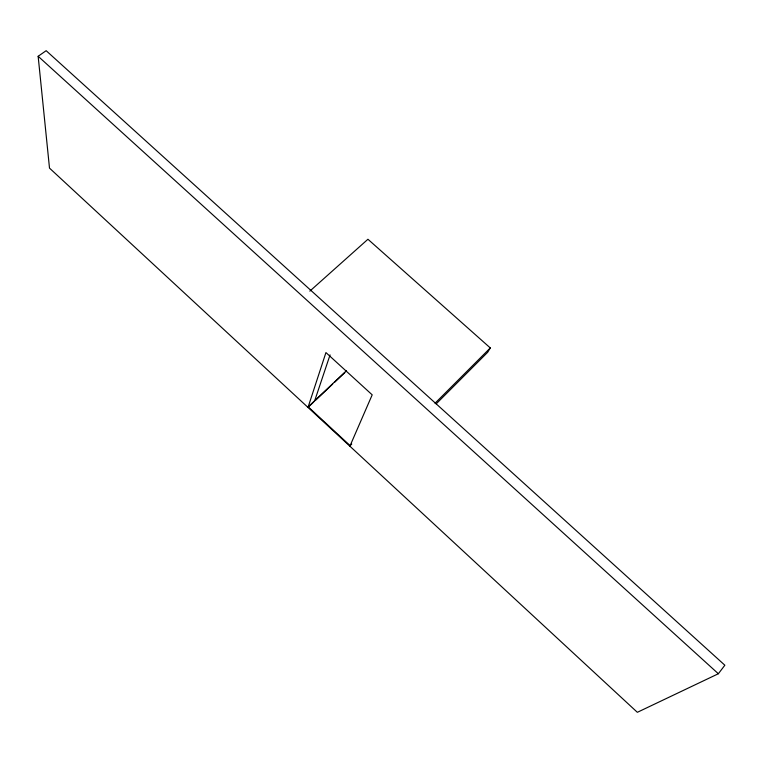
<?xml version="1.0" encoding="UTF-8"?>
<svg xmlns="http://www.w3.org/2000/svg" width="763" height="763" viewBox="0 0 763 763"><rect width="100%" height="100%" fill="white"/><g stroke="black" fill="none" stroke-linecap="round" stroke-linejoin="round"><path stroke-width="1.14" d="M314.528 401.252L330.064 354.89M349.883 446.202L372.191 394.843L325.935 352.573L308.004 407.423L313.717 402.025M309.835 291.132L367.938 239.258L490.294 347.938L487.738 352.22L436.159 403.894M718.355 673.748L724.85 665.222L46.152 50.692L38.15 56.29L49.5 168.118L637.343 712.308L718.355 673.748L38.15 56.29M435.044 403.236L490.294 347.938M351.743 444.066L350.131 445.649L308.195 406.832L346.373 370.761M315.396 400.441L332.716 384.066M334.452 382.425L344.847 372.602"/></g></svg>
